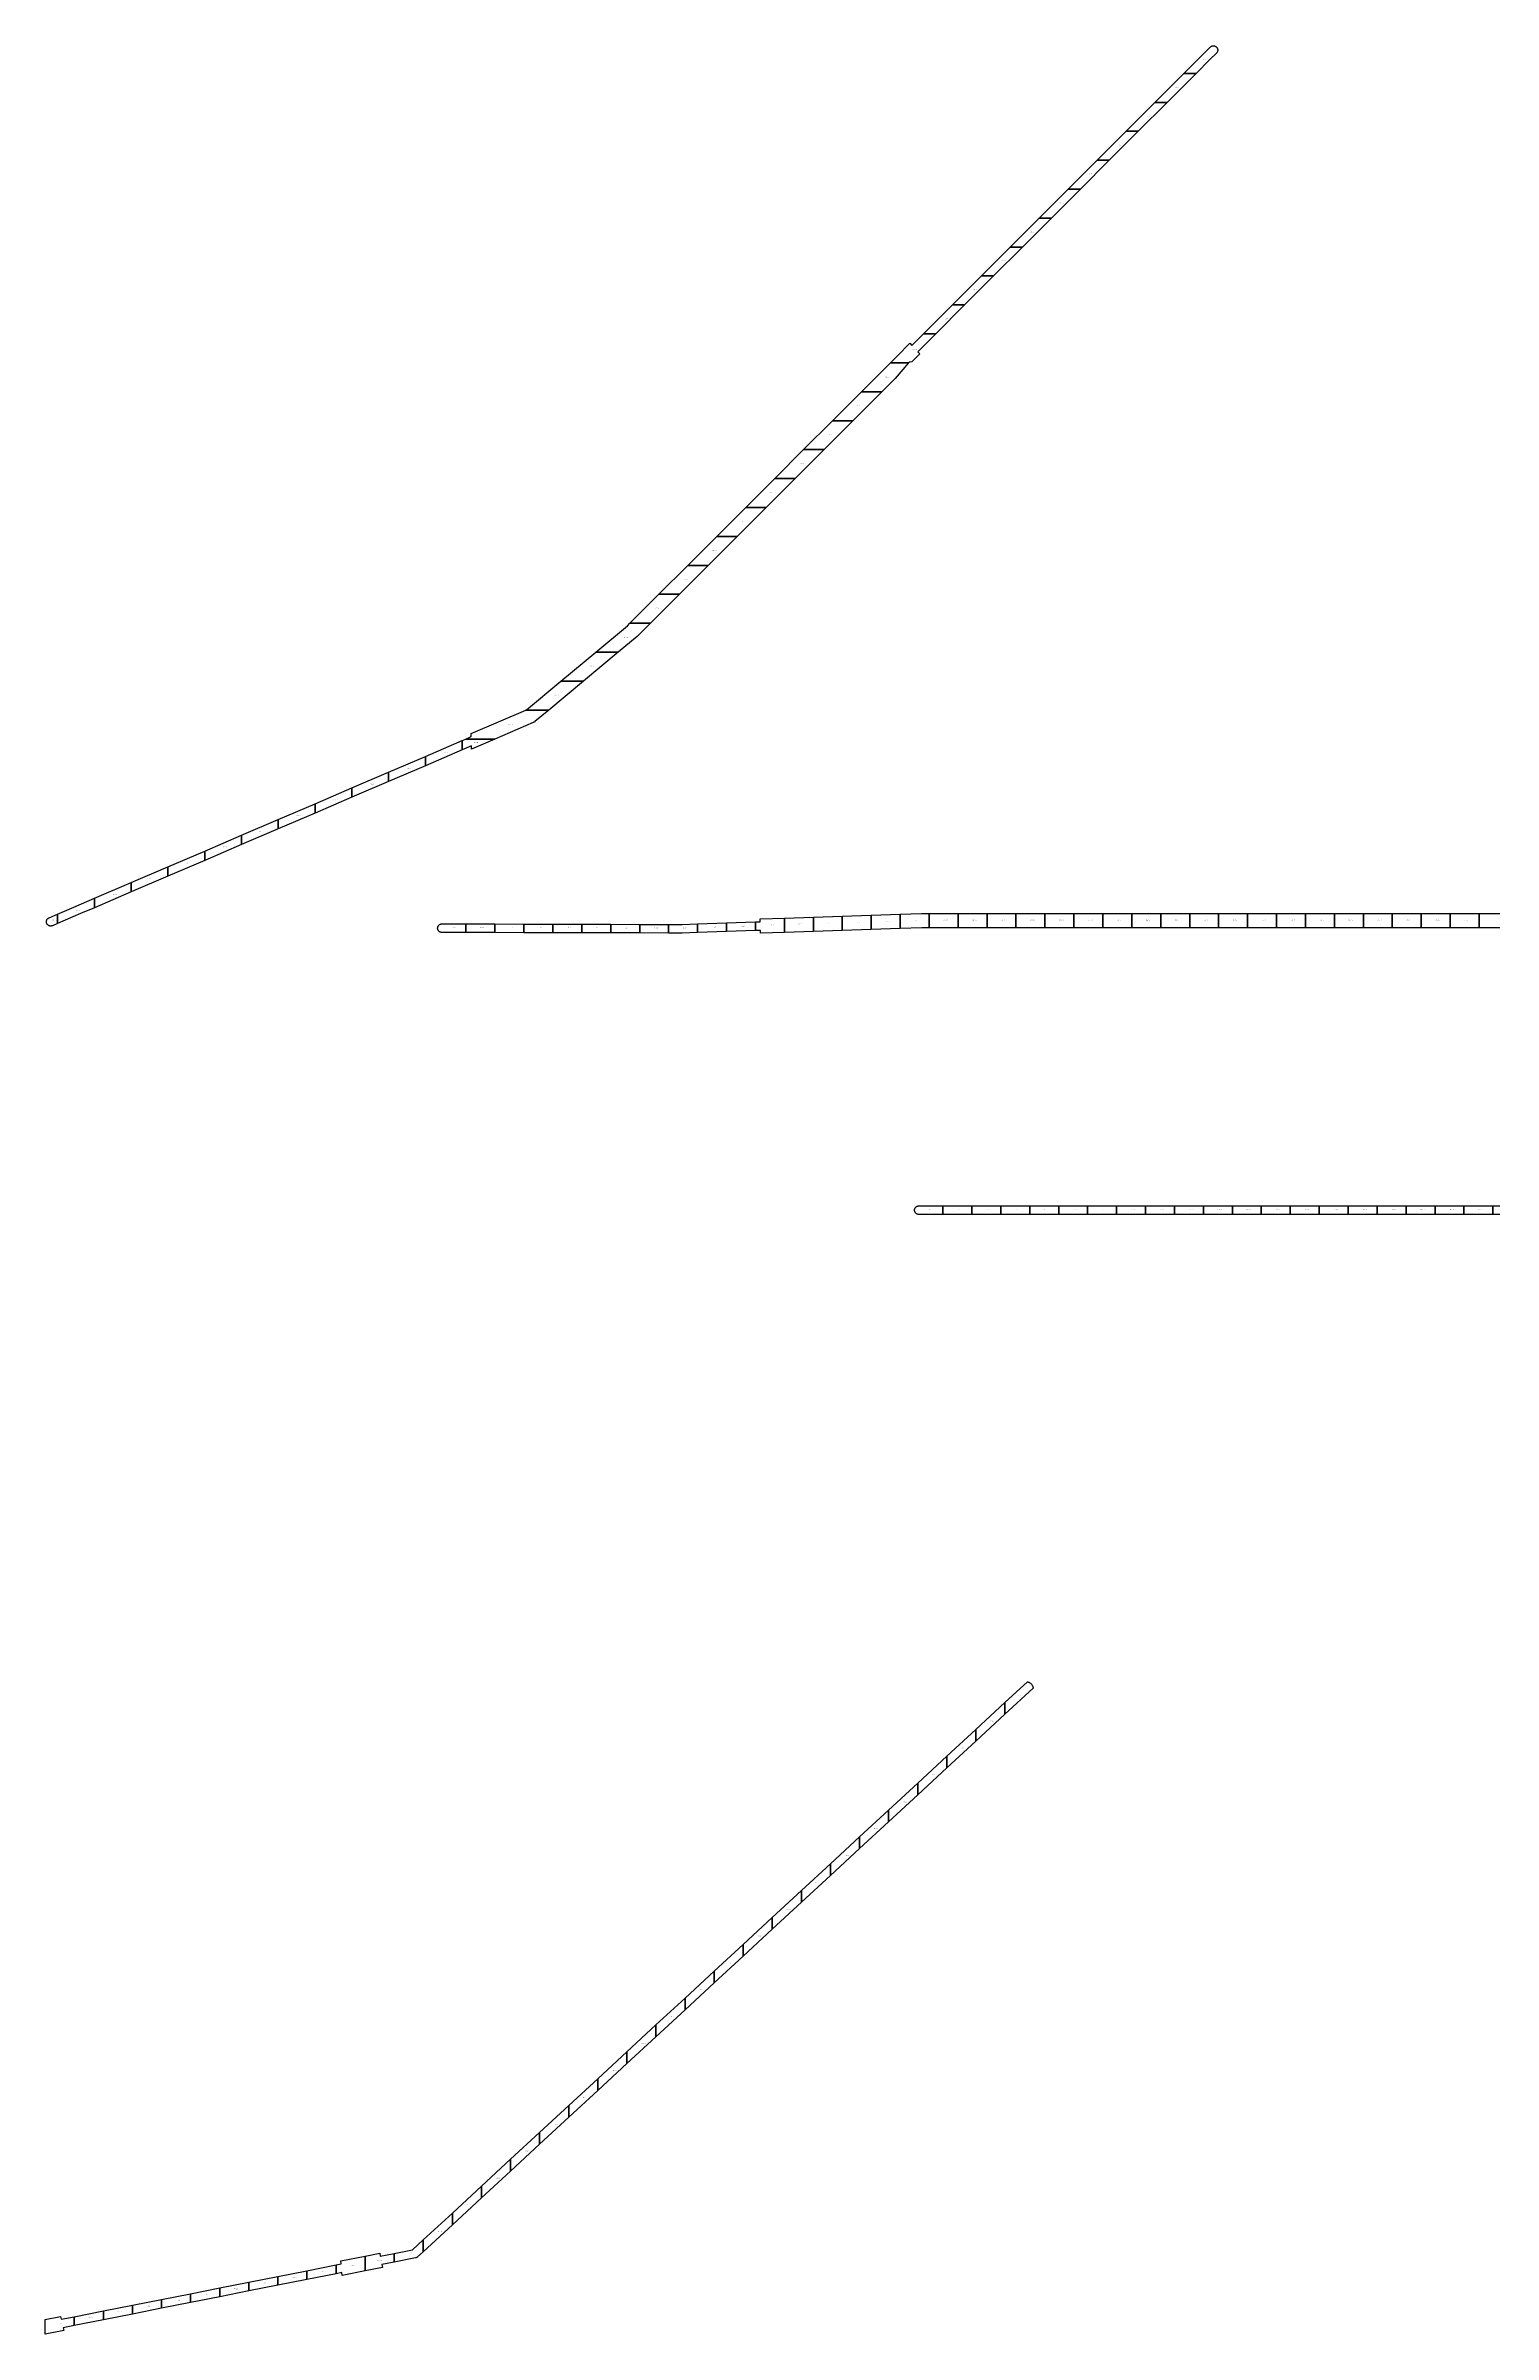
# Model space of a CAD drawing. Header units: inches. Extents: x 191938 to 500245, y 9613556 to 9818903.
# Drawn here: x 369737 to 419739, y 9731172 to 9810219 of the extents above; entities that cross this region are included whole.
import ezdxf

# ---------------------------------------------------------------- set-up
doc = ezdxf.new("R2010")
doc.units = ezdxf.units.IN
doc.header["$MEASUREMENT"] = 0
doc.layers.add('s', color=7, linetype='Continuous')
doc.layers.add('TILING_1_KM', color=10, linetype='Continuous')
doc.styles.get("Standard").update_dxf_attribs({"font": 'arial.ttf'})

msp = doc.modelspace()

# ---------------------------------------------------------------- linework, layer by layer
at = {"layer": 'TILING_1_KM'}
for points in [[(409475, 9809264), (409053, 9809264), (409763, 9809973), (409964, 9810174), (409972, 9810182), (409980, 9810188), (409988, 9810194), (409996, 9810199), (410005, 9810204), (410014, 9810208), (410023, 9810211), (410032, 9810214), (410042, 9810216), (410052, 9810218), (410061, 9810219), (410071, 9810219), (410081, 9810219), (410091, 9810218), (410101, 9810216), (410110, 9810214), (410120, 9810211), (410129, 9810208), (410138, 9810204), (410146, 9810199), (410155, 9810194), (410163, 9810188), (410170, 9810182), (410178, 9810175), (410184, 9810168), (410190, 9810161), (410196, 9810153), (410201, 9810145), (410206, 9810136), (410210, 9810127), (410213, 9810118), (410216, 9810109), (410218, 9810099), (410220, 9810090), (410221, 9810080), (410221, 9810071), (410221, 9810061), (410220, 9810051), (410218, 9810042), (410216, 9810032), (410213, 9810023), (410210, 9810014), (410206, 9810005), (410201, 9809997), (410196, 9809988), (410191, 9809980), (410184, 9809973), (410177, 9809965), (409953, 9809741), (409475, 9809264)], [(408476, 9808264), (408053, 9808264), (409053, 9809264), (409475, 9809264), (408476, 9808264)], [(407476, 9807264), (407054, 9807264), (408053, 9808264), (408476, 9808264), (407476, 9807264)], [(406477, 9806265), (406054, 9806265), (407054, 9807264), (407476, 9807264), (406477, 9806265)], [(405477, 9805265), (405055, 9805265), (406054, 9806265), (406477, 9806265), (405477, 9805265)], [(404477, 9804266), (404055, 9804266), (405055, 9805265), (405477, 9805265), (404477, 9804266)], [(403478, 9803266), (403055, 9803266), (404055, 9804266), (404477, 9804266), (403478, 9803266)], [(402478, 9802267), (402056, 9802267), (403055, 9803266), (403478, 9803266), (402478, 9802267)], [(401478, 9801267), (401056, 9801267), (402056, 9802267), (402478, 9802267), (401478, 9801267)], [(400479, 9800267), (400056, 9800267), (401056, 9801267), (401478, 9801267), (400479, 9800267)], [(400056, 9800267), (400479, 9800267), (399858, 9799647), (399926, 9799573), (399657, 9799304), (399595, 9799294), (399560, 9799289), (399537, 9799268), (398915, 9799268), (399155, 9799508), (399589, 9799942), (399657, 9799868), (400056, 9800267)], [(398621, 9798268), (397916, 9798268), (398915, 9799268), (399427, 9799268), (399537, 9799268), (399074, 9798721), (398621, 9798268)], [(397621, 9797269), (396916, 9797269), (397916, 9798268), (398621, 9798268), (397621, 9797269)], [(396622, 9796269), (395916, 9796269), (396916, 9797269), (397621, 9797269), (396622, 9796269)], [(395622, 9795270), (394917, 9795270), (395916, 9796269), (396622, 9796269), (395622, 9795270)], [(394622, 9794270), (393917, 9794270), (394917, 9795270), (395622, 9795270), (394622, 9794270)], [(393623, 9793270), (392918, 9793270), (393917, 9794270), (394622, 9794270), (393623, 9793270)], [(392623, 9792271), (391918, 9792271), (392918, 9793270), (393623, 9793270), (392623, 9792271)], [(391624, 9791271), (390918, 9791271), (391918, 9792271), (392623, 9792271), (391624, 9791271)], [(390624, 9790272), (389919, 9790272), (390918, 9791271), (391624, 9791271), (390624, 9790272)], [(389514, 9789272), (388735, 9789272), (389831, 9790184), (389919, 9790272), (390624, 9790272), (390178, 9789825), (390177, 9789825), (390165, 9789814), (390161, 9789810), (389514, 9789272)], [(388313, 9788272), (387534, 9788272), (388735, 9789272), (389514, 9789272), (388313, 9788272)], [(387111, 9787272), (386322, 9787272), (386342, 9787281), (387534, 9788272), (388313, 9788272), (387111, 9787272)], [(385253, 9786272), (384245, 9786272), (384437, 9786355), (384435, 9786463), (386322, 9787272), (387111, 9787272), (386636, 9786876), (386627, 9786870), (386614, 9786860), (386600, 9786852), (386586, 9786844), (386574, 9786839), (385253, 9786272)], [(384119, 9785894), (382849, 9785350), (382849, 9785673), (384119, 9786218), (384119, 9785894)], [(384119, 9785894), (384119, 9786218), (384245, 9786272), (385253, 9786272), (384444, 9785925), (384442, 9786033), (384119, 9785894)], [(382849, 9785350), (381578, 9784805), (381578, 9785129), (382849, 9785673), (382849, 9785350)], [(380308, 9784260), (379038, 9783716), (379038, 9784039), (380308, 9784584), (380308, 9784260)], [(381578, 9784805), (380308, 9784260), (380308, 9784584), (381578, 9785129), (381578, 9784805)], [(379038, 9783716), (377768, 9783171), (377768, 9783495), (379038, 9784039), (379038, 9783716)], [(376498, 9782626), (375228, 9782081), (375228, 9782405), (376498, 9782950), (376498, 9782626)], [(377768, 9783171), (376498, 9782626), (376498, 9782950), (377768, 9783495), (377768, 9783171)], [(375228, 9782081), (373958, 9781537), (373958, 9781861), (375228, 9782405), (375228, 9782081)], [(372688, 9780992), (371418, 9780447), (371418, 9780771), (372688, 9781316), (372688, 9780992)], [(373958, 9781537), (372688, 9780992), (372688, 9781316), (373958, 9781861), (373958, 9781537)], [(371418, 9780447), (370937, 9780241), (370148, 9779903), (370148, 9780226), (370707, 9780466), (371418, 9780771), (371418, 9780447)], [(370148, 9779903), (369967, 9779825), (369966, 9779825), (369956, 9779821), (369947, 9779818), (369937, 9779816), (369927, 9779814), (369917, 9779813), (369908, 9779813), (369898, 9779813), (369888, 9779814), (369878, 9779816), (369869, 9779818), (369859, 9779821), (369850, 9779824), (369841, 9779828), (369832, 9779833), (369824, 9779838), (369816, 9779844), (369808, 9779850), (369801, 9779857), (369795, 9779864), (369788, 9779871), (369783, 9779879), (369777, 9779887), (369773, 9779896), (369769, 9779905), (369765, 9779914), (369763, 9779923), (369760, 9779933), (369759, 9779942), (369758, 9779952), (369757, 9779961), (369758, 9779971), (369759, 9779981), (369760, 9779990), (369762, 9780000), (369765, 9780009), (369769, 9780018), (369773, 9780027), (369777, 9780035), (369782, 9780044), (369788, 9780052), (369794, 9780059), (369801, 9780066), (369808, 9780073), (369816, 9780079), (369824, 9780085), (369832, 9780090), (369841, 9780095), (369849, 9780098), (370148, 9780226), (370148, 9779903)], [(384253, 9779886), (384253, 9779589), (383425, 9779591), (383414, 9779592), (383404, 9779593), (383394, 9779594), (383385, 9779596), (383375, 9779599), (383366, 9779603), (383357, 9779607), (383349, 9779611), (383340, 9779617), (383332, 9779622), (383325, 9779628), (383318, 9779635), (383311, 9779642), (383305, 9779650), (383299, 9779658), (383294, 9779666), (383289, 9779674), (383285, 9779683), (383282, 9779692), (383279, 9779702), (383277, 9779711), (383275, 9779721), (383274, 9779730), (383274, 9779740), (383274, 9779749), (383275, 9779759), (383277, 9779769), (383279, 9779778), (383282, 9779787), (383285, 9779796), (383289, 9779805), (383294, 9779814), (383299, 9779822), (383305, 9779830), (383311, 9779838), (383317, 9779845), (383325, 9779851), (383332, 9779857), (383340, 9779863), (383348, 9779868), (383357, 9779873), (383366, 9779877), (383375, 9779880), (383385, 9779883), (383394, 9779886), (383404, 9779887), (383414, 9779888), (383425, 9779888), (384253, 9779886)], [(385253, 9779884), (385253, 9779587), (384253, 9779589), (384253, 9779886), (385253, 9779884)], [(386253, 9779882), (386253, 9779584), (385253, 9779587), (385253, 9779884), (386253, 9779882)], [(387253, 9779879), (387253, 9779582), (386253, 9779584), (386253, 9779882), (387253, 9779879)], [(388253, 9779877), (388253, 9779580), (387253, 9779582), (387253, 9779879), (388253, 9779877)], [(389253, 9779874), (389253, 9779577), (388253, 9779580), (388253, 9779877), (389253, 9779874)], [(390253, 9779872), (390253, 9779575), (389253, 9779577), (389253, 9779874), (390253, 9779872)], [(391253, 9779869), (391253, 9779572), (390253, 9779575), (390253, 9779872), (391253, 9779869)], [(392253, 9779589), (391725, 9779571), (391719, 9779571), (391253, 9779572), (391253, 9779869), (391717, 9779868), (392253, 9779886), (392253, 9779589)], [(393253, 9779623), (392253, 9779589), (392253, 9779886), (393253, 9779920), (393253, 9779623)], [(394253, 9779657), (393253, 9779623), (393253, 9779920), (394253, 9779954), (394253, 9779657)], [(395253, 9779591), (394430, 9779563), (394430, 9779663), (394253, 9779657), (394253, 9779954), (394414, 9779960), (394416, 9780060), (395253, 9780088), (395253, 9779591)], [(396253, 9779625), (395253, 9779591), (395253, 9780088), (396253, 9780122), (396253, 9779625)], [(397253, 9779659), (396253, 9779625), (396253, 9780122), (397253, 9780156), (397253, 9779659)], [(398253, 9779693), (397253, 9779659), (397253, 9780156), (398253, 9780190), (398253, 9779693)], [(399253, 9779726), (398253, 9779693), (398253, 9780190), (399253, 9780224), (399253, 9779726)], [(400253, 9780249), (400253, 9779752), (400004, 9779752), (399253, 9779726), (399253, 9780224), (399991, 9780249), (399999, 9780249), (400000, 9780249), (400253, 9780249)], [(401253, 9780249), (401253, 9779752), (400253, 9779752), (400253, 9780249), (401253, 9780249)], [(402253, 9780249), (402253, 9779752), (401253, 9779752), (401253, 9780249), (402253, 9780249)], [(403253, 9780249), (403253, 9779752), (402253, 9779752), (402253, 9780249), (403253, 9780249)], [(404253, 9780249), (404253, 9779752), (403253, 9779752), (403253, 9780249), (404253, 9780249)], [(405253, 9780249), (405253, 9779752), (404253, 9779752), (404253, 9780249), (405253, 9780249)], [(406253, 9780249), (406253, 9779752), (405253, 9779752), (405253, 9780249), (406253, 9780249)], [(407253, 9780249), (407253, 9779752), (406253, 9779752), (406253, 9780249), (407253, 9780249)], [(408253, 9780249), (408253, 9779752), (407253, 9779752), (407253, 9780249), (408253, 9780249)], [(409253, 9780249), (409253, 9779752), (408253, 9779752), (408253, 9780249), (409253, 9780249)], [(410253, 9780249), (410253, 9779752), (409253, 9779752), (409253, 9780249), (410253, 9780249)], [(411253, 9780249), (411253, 9779752), (410253, 9779752), (410253, 9780249), (411253, 9780249)], [(412253, 9780249), (412253, 9779752), (411253, 9779752), (411253, 9780249), (412253, 9780249)], [(413253, 9780249), (413253, 9779752), (412253, 9779752), (412253, 9780249), (413253, 9780249)], [(414253, 9780249), (414253, 9779752), (413253, 9779752), (413253, 9780249), (414253, 9780249)], [(415253, 9780249), (415253, 9779752), (414253, 9779752), (414253, 9780249), (415253, 9780249)], [(416253, 9780249), (416253, 9779752), (415253, 9779752), (415253, 9780249), (416253, 9780249)], [(417253, 9780249), (417253, 9779752), (416253, 9779752), (416253, 9780249), (417253, 9780249)], [(418253, 9780249), (418253, 9779752), (417253, 9779752), (417253, 9780249), (418253, 9780249)], [(419253, 9780249), (419253, 9779752), (418253, 9779752), (418253, 9780249), (419253, 9780249)], [(420253, 9780178), (420253, 9779654), (419959, 9779752), (419253, 9779752), (419253, 9780249), (420000, 9780249), (420016, 9780248), (420033, 9780247), (420049, 9780244), (420065, 9780240), (420080, 9780236), (420253, 9780178)], [(400728, 9769851), (400500, 9769851), (399901, 9769851), (399890, 9769851), (399880, 9769852), (399870, 9769854), (399861, 9769856), (399851, 9769859), (399842, 9769862), (399833, 9769866), (399824, 9769871), (399816, 9769876), (399808, 9769882), (399801, 9769888), (399793, 9769895), (399787, 9769902), (399780, 9769909), (399775, 9769917), (399770, 9769925), (399765, 9769934), (399761, 9769943), (399758, 9769952), (399755, 9769961), (399753, 9769971), (399751, 9769980), (399750, 9769990), (399750, 9769999), (399750, 9770009), (399751, 9770019), (399752, 9770028), (399755, 9770038), (399757, 9770047), (399761, 9770056), (399765, 9770065), (399770, 9770073), (399775, 9770082), (399780, 9770090), (399787, 9770097), (399793, 9770104), (399800, 9770111), (399808, 9770117), (399816, 9770123), (399824, 9770128), (399833, 9770132), (399842, 9770137), (399851, 9770140), (399861, 9770143), (399870, 9770145), (399880, 9770147), (399890, 9770148), (399901, 9770148), (400500, 9770148), (400728, 9770148), (400728, 9769851)], [(401728, 9769851), (400728, 9769851), (400728, 9770148), (401728, 9770148), (401728, 9769851)], [(402728, 9769851), (401728, 9769851), (401728, 9770148), (402728, 9770148), (402728, 9769851)], [(403728, 9769851), (402728, 9769851), (402728, 9770148), (403728, 9770148), (403728, 9769851)], [(404728, 9769851), (403728, 9769851), (403728, 9770148), (404728, 9770148), (404728, 9769851)], [(405728, 9769851), (404728, 9769851), (404728, 9770148), (405728, 9770148), (405728, 9769851)], [(406728, 9769851), (405728, 9769851), (405728, 9770148), (406728, 9770148), (406728, 9769851)], [(407728, 9769851), (406728, 9769851), (406728, 9770148), (407728, 9770148), (407728, 9769851)], [(408728, 9769851), (407728, 9769851), (407728, 9770148), (408728, 9770148), (408728, 9769851)], [(409728, 9769851), (408728, 9769851), (408728, 9770148), (409728, 9770148), (409728, 9769851)], [(410728, 9769851), (409728, 9769851), (409728, 9770148), (410728, 9770148), (410728, 9769851)], [(411728, 9769851), (410728, 9769851), (410728, 9770148), (411728, 9770148), (411728, 9769851)], [(412728, 9769851), (411728, 9769851), (411728, 9770148), (412728, 9770148), (412728, 9769851)], [(413728, 9769851), (412728, 9769851), (412728, 9770148), (413728, 9770148), (413728, 9769851)], [(414728, 9769851), (413728, 9769851), (413728, 9770148), (414728, 9770148), (414728, 9769851)], [(415728, 9769851), (414728, 9769851), (414728, 9770148), (415728, 9770148), (415728, 9769851)], [(416728, 9769851), (415728, 9769851), (415728, 9770148), (416728, 9770148), (416728, 9769851)], [(417728, 9769851), (416728, 9769851), (416728, 9770148), (417728, 9770148), (417728, 9769851)], [(418728, 9769851), (417728, 9769851), (417728, 9770148), (418728, 9770148), (418728, 9769851)], [(419728, 9769851), (418728, 9769851), (418728, 9770148), (419728, 9770148), (419728, 9769851)], [(420728, 9769969), (420728, 9769663), (419981, 9769851), (419728, 9769851), (419728, 9770148), (419999, 9770148), (420010, 9770148), (420020, 9770147), (420030, 9770145), (420039, 9770143), (420728, 9769969)], [(402871, 9752590), (402871, 9752992), (403646, 9753707), (403646, 9753707), (403662, 9753704), (403678, 9753699), (403693, 9753693), (403708, 9753686), (403722, 9753679), (403736, 9753670), (403750, 9753661), (403762, 9753650), (403774, 9753639), (403785, 9753627), (403796, 9753615), (403805, 9753602), (403814, 9753588), (403822, 9753573), (403829, 9753559), (403834, 9753543), (403839, 9753528), (403843, 9753512), (403845, 9753496), (403846, 9753491), (402871, 9752590)], [(402871, 9752590), (401867, 9751662), (401867, 9752064), (402871, 9752992), (402871, 9752590)], [(401867, 9751662), (400862, 9750734), (400862, 9751136), (401867, 9752064), (401867, 9751662)], [(400862, 9750734), (399857, 9749805), (399857, 9750208), (400862, 9751136), (400862, 9750734)], [(399857, 9749805), (398852, 9748877), (398852, 9749280), (399857, 9750208), (399857, 9749805)], [(398852, 9748877), (397848, 9747949), (397848, 9748352), (398852, 9749280), (398852, 9748877)], [(397848, 9747949), (396843, 9747020), (396843, 9747423), (397848, 9748352), (397848, 9747949)], [(396843, 9747020), (395838, 9746092), (395838, 9746495), (396843, 9747423), (396843, 9747020)], [(395838, 9746092), (394834, 9745164), (394834, 9745567), (395838, 9746495), (395838, 9746092)], [(394834, 9745164), (393829, 9744235), (393829, 9744639), (394834, 9745567), (394834, 9745164)], [(393829, 9744235), (392824, 9743307), (392824, 9743711), (393829, 9744639), (393829, 9744235)], [(392824, 9743307), (391820, 9742379), (391820, 9742783), (392824, 9743711), (392824, 9743307)], [(391820, 9742379), (390815, 9741450), (390815, 9741855), (391820, 9742783), (391820, 9742379)], [(390815, 9741450), (389810, 9740522), (389810, 9740927), (390815, 9741855), (390815, 9741450)], [(389810, 9740522), (388806, 9739594), (388806, 9739999), (389810, 9740927), (389810, 9740522)], [(388806, 9739594), (387801, 9738665), (387801, 9739070), (388806, 9739999), (388806, 9739594)], [(387801, 9738665), (386796, 9737737), (386796, 9738142), (387801, 9739070), (387801, 9738665)], [(386796, 9737737), (385792, 9736809), (385792, 9737214), (386796, 9738142), (386796, 9737737)], [(385792, 9736809), (384787, 9735880), (384787, 9736286), (385792, 9737214), (385792, 9736809)], [(384787, 9735880), (383782, 9734952), (383782, 9735358), (384787, 9736286), (384787, 9735880)], [(383782, 9734952), (382777, 9734024), (382777, 9734430), (383782, 9735358), (383782, 9734952)], [(380768, 9733360), (379976, 9733204), (379967, 9733304), (379763, 9733263), (379763, 9733566), (379942, 9733602), (379933, 9733702), (380768, 9733867), (380768, 9733360)], [(381773, 9733964), (381773, 9733661), (381349, 9733577), (381368, 9733479), (380768, 9733360), (380768, 9733867), (381275, 9733968), (381293, 9733869), (381773, 9733964)], [(382777, 9734024), (382584, 9733845), (382581, 9733842), (382573, 9733835), (382565, 9733830), (382556, 9733825), (382548, 9733820), (382539, 9733816), (382529, 9733812), (382520, 9733810), (382509, 9733807), (381773, 9733661), (381773, 9733964), (382410, 9734090), (382777, 9734430), (382777, 9734024)], [(377754, 9732866), (376749, 9732667), (376749, 9732970), (377754, 9733169), (377754, 9732866)], [(378759, 9733065), (377754, 9732866), (377754, 9733169), (378759, 9733367), (378759, 9733065)], [(379763, 9733263), (378759, 9733065), (378759, 9733367), (379763, 9733566), (379763, 9733263)], [(373735, 9732070), (372731, 9731871), (372731, 9732174), (373735, 9732373), (373735, 9732070)], [(374740, 9732269), (373735, 9732070), (373735, 9732373), (374740, 9732572), (374740, 9732269)], [(375745, 9732468), (374740, 9732269), (374740, 9732572), (375745, 9732771), (375745, 9732468)], [(376749, 9732667), (375745, 9732468), (375745, 9732771), (376749, 9732970), (376749, 9732667)], [(370721, 9731776), (370721, 9731473), (370342, 9731398), (370365, 9731301), (369716, 9731172), (369716, 9731679), (370251, 9731785), (370274, 9731688), (370721, 9731776)], [(371726, 9731672), (370721, 9731473), (370721, 9731776), (371726, 9731975), (371726, 9731672)], [(372731, 9731871), (371726, 9731672), (371726, 9731975), (372731, 9732174), (372731, 9731871)]]:
    msp.add_lwpolyline(points, close=True, dxfattribs=at)

# ---------------------------------------------------------------- texts
at = {"layer": 's'}
for s, p in [('LINE_3_1', (409698, 9809725)), ('LINE_3_2', (408759, 9808778)), ('LINE_3_3', (407760, 9807778)), ('LINE_3_4', (406760, 9806779)), ('LINE_3_5', (405760, 9805779)), ('LINE_3_6', (404761, 9804779)), ('LINE_3_7', (403761, 9803780)), ('LINE_3_8', (402761, 9802780)), ('LINE_3_9', (401762, 9801781)), ('LINE_3_10', (400762, 9800781)), ('LINE_3_11', (399684, 9799726)), ('LINE_3_12', (398741, 9798771)), ('LINE_3_13', (397763, 9797782)), ('LINE_3_14', (396764, 9796783)), ('LINE_3_15', (395764, 9795783)), ('LINE_3_16', (394765, 9794784)), ('LINE_3_17', (393765, 9793784)), ('LINE_3_18', (392765, 9792784)), ('LINE_3_19', (391766, 9791785)), ('LINE_3_20', (390766, 9790785)), ('LINE_3_21', (389699, 9789776)), ('LINE_3_22', (388519, 9788786)), ('LINE_3_23', (387317, 9787786)), ('LINE_3_24', (385714, 9786767)), ('LINE_3_25', (384529, 9786152)), ('LINE_3_27', (382208, 9785253)), ('LINE_3_26', (383479, 9785798)), ('LINE_3_28', (380938, 9784708)), ('LINE_3_30', (378398, 9783619)), ('LINE_3_29', (379668, 9784164)), ('LINE_3_31', (377128, 9783074)), ('LINE_3_32', (375858, 9782530)), ('LINE_3_34', (373318, 9781440)), ('LINE_3_33', (374588, 9781985)), ('LINE_3_35', (372048, 9780895)), ('LINE_3_37', (369965, 9780012)), ('LINE_3_36', (370778, 9780351)), ('LINE_4_1', (383774, 9779753)), ('LINE_4_2', (384747, 9779751)), ('LINE_4_3', (385747, 9779748)), ('LINE_4_4', (386747, 9779746)), ('LINE_4_5', (387747, 9779743)), ('LINE_4_6', (388747, 9779741)), ('LINE_4_7', (389747, 9779738)), ('LINE_4_8', (390747, 9779736)), ('LINE_4_9', (391747, 9779739)), ('LINE_4_10', (392747, 9779769)), ('LINE_4_11', (393747, 9779803)), ('LINE_4_12', (394778, 9779838)), ('LINE_4_13', (395747, 9779870)), ('LINE_4_14', (396747, 9779904)), ('LINE_4_15', (397747, 9779938)), ('LINE_4_16', (398747, 9779972)), ('LINE_4_17', (399747, 9780005)), ('LINE_4_18', (400747, 9780014)), ('LINE_4_19', (401747, 9780014)), ('LINE_4_20', (402747, 9780014)), ('LINE_4_21', (403747, 9780014)), ('LINE_4_22', (404747, 9780014)), ('LINE_4_23', (405747, 9780014)), ('LINE_4_24', (406747, 9780014)), ('LINE_4_25', (407747, 9780014)), ('LINE_4_26', (408747, 9780014)), ('LINE_4_27', (409747, 9780014)), ('LINE_4_28', (410747, 9780014)), ('LINE_4_29', (411747, 9780014)), ('LINE_4_30', (412747, 9780014)), ('LINE_4_31', (413747, 9780014)), ('LINE_4_32', (414747, 9780014)), ('LINE_4_33', (415747, 9780014)), ('LINE_4_34', (416747, 9780014)), ('LINE_4_35', (417747, 9780014)), ('LINE_4_36', (418747, 9780014)), ('LINE_5_1', (400249, 9770013)), ('LINE_5_2', (401223, 9770013)), ('LINE_5_3', (402223, 9770013)), ('LINE_5_4', (403223, 9770013)), ('LINE_5_5', (404223, 9770013)), ('LINE_5_6', (405223, 9770013)), ('LINE_5_7', (406223, 9770013)), ('LINE_5_8', (407223, 9770013)), ('LINE_5_9', (408223, 9770013)), ('LINE_5_10', (409223, 9770013)), ('LINE_5_11', (410223, 9770014)), ('LINE_5_12', (411223, 9770014)), ('LINE_5_13', (412223, 9770014)), ('LINE_5_14', (413223, 9770014)), ('LINE_5_15', (414223, 9770014)), ('LINE_5_16', (415223, 9770014)), ('LINE_5_17', (416223, 9770014)), ('LINE_5_18', (417223, 9770014)), ('LINE_5_19', (418223, 9770014)), ('LINE_5_20', (419223, 9770014)), ('LINE_8_1', (403317, 9753215)), ('LINE_8_2', (402364, 9752341)), ('LINE_8_3', (401359, 9751413)), ('LINE_8_4', (400354, 9750485)), ('LINE_8_5', (399350, 9749556)), ('LINE_8_6', (398345, 9748628)), ('LINE_8_7', (397340, 9747700)), ('LINE_8_8', (396336, 9746772)), ('LINE_8_9', (395331, 9745843)), ('LINE_8_10', (394326, 9744915)), ('LINE_8_11', (393322, 9743987)), ('LINE_8_12', (392317, 9743059)), ('LINE_8_13', (391312, 9742131)), ('LINE_8_14', (390307, 9741202)), ('LINE_8_15', (389303, 9740274)), ('LINE_8_16', (388298, 9739346)), ('LINE_8_17', (387293, 9738418)), ('LINE_8_18', (386289, 9737489)), ('LINE_8_19', (385284, 9736561)), ('LINE_8_20', (384279, 9735633)), ('LINE_8_21', (383275, 9734705)), ('LINE_8_22', (382302, 9733973)), ('LINE_8_26', (378251, 9733130)), ('LINE_8_25', (379256, 9733329)), ('LINE_8_24', (380294, 9733536)), ('LINE_8_23', (381205, 9733711)), ('LINE_8_30', (374232, 9732335)), ('LINE_8_29', (375237, 9732534)), ('LINE_8_28', (376242, 9732733)), ('LINE_8_27', (377247, 9732932)), ('LINE_8_34', (370156, 9731523)), ('LINE_8_33', (371218, 9731738)), ('LINE_8_32', (372223, 9731937)), ('LINE_8_31', (373228, 9732136))]:
    msp.add_text(s, height=20, dxfattribs=at).set_placement(p)

doc.saveas('drawing.dxf')
